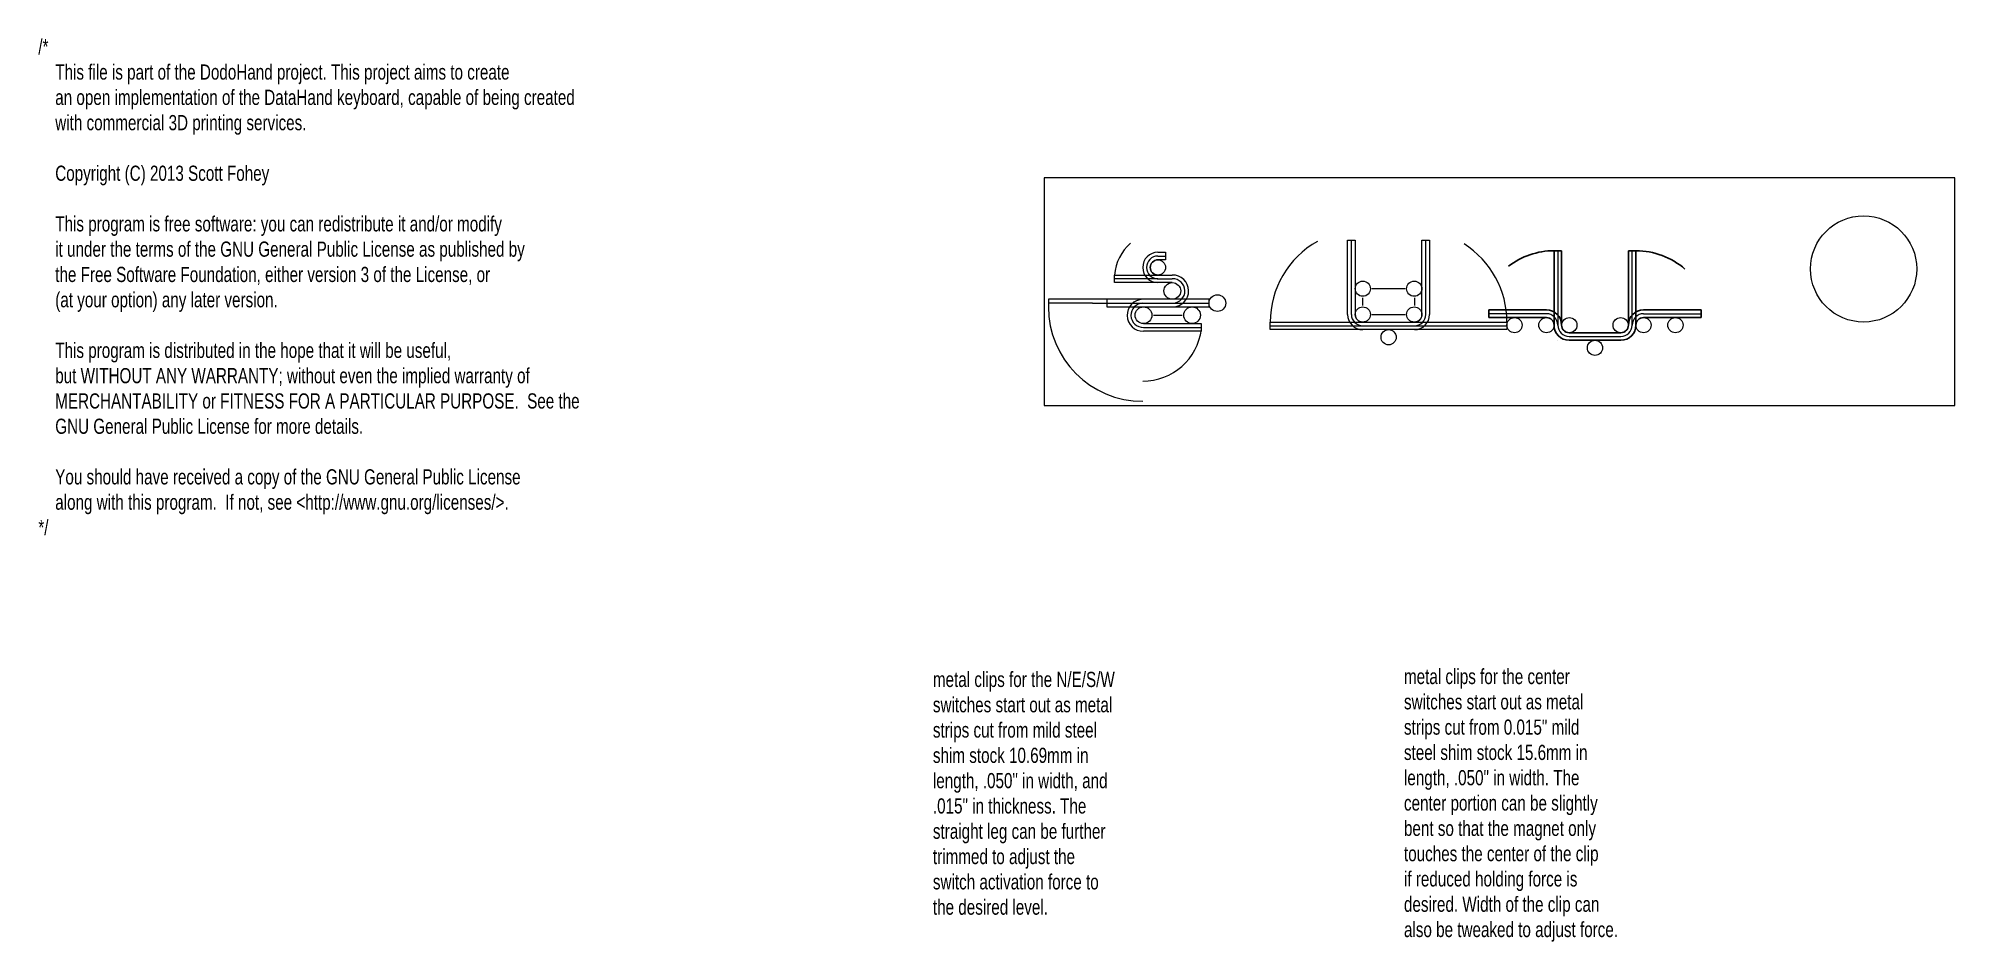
# Model space of a CAD drawing. Header units: millimetres. Extents: x -66 to 60, y -35 to 24.
import ezdxf

# ---------------------------------------------------------------- set-up
doc = ezdxf.new("R2010")
doc.units = ezdxf.units.MM
doc.layers.get('0').update_dxf_attribs({"linetype": 'CONTINUOUS', "lineweight": 0})
for name, color, linetype, lineweight in [('1.0mm_holes', 2, 'CONTINUOUS', 0), ('1.1mm_holes', 7, 'CONTINUOUS', 0), ('dimensions', 5, 'CONTINUOUS', 0), ('guides', 1, 'CONTINUOUS', 0), ('guides_2', 4, 'CONTINUOUS', 0), ('guides_3', 1, 'CONTINUOUS', 0), ('measurements', 3, 'CONTINUOUS', 0), ('title_block', 7, 'CONTINUOUS', 0)]:
    doc.layers.add(name, color=color, linetype=linetype, lineweight=lineweight)
doc.layers.add('guides_4', color=4, linetype='CONTINUOUS')
doc.styles.get("Standard").update_dxf_attribs({"font": 'txt', "width": 0.75})

msp = doc.modelspace()

# ---------------------------------------------------------------- linework, layer by layer
for p, q in [((60, 15), (0, 15)), ((0, 15), (0, 0)), ((60, 0), (60, 15)), ((0, 0), (60, 0))]:
    msp.add_line(p, q)
msp.add_circle((54, 9), 3.5)
at = {"layer": '1.0mm_holes'}
for centre in [(7.5, 9.1), (21, 7.7), (24.39, 7.7), (21, 6), (24.39, 6), (31, 5.3), (33.1, 5.3), (34.61, 5.3), (37.99, 5.3), (39.5, 5.3), (41.6, 5.3), (22.7, 4.5), (36.3, 3.8)]:
    msp.add_circle(centre, 0.5, dxfattribs=at)
at = {"layer": '1.1mm_holes'}
for centre in [(8.45, 7.55), (6.55, 5.95), (9.75, 5.95), (11.4167, 6.75)]:
    msp.add_circle(centre, 0.55, dxfattribs=at)
at = {"layer": 'dimensions'}
for p, q in [((23.8, 7.7), (21.6, 7.7)), ((21, 6.6), (21, 7.1)), ((24.4, 7.1), (24.4, 6.6)), ((7.2, 5.95), (9.1, 5.95)), ((21.6, 6), (23.8, 6))]:
    msp.add_line(p, q, dxfattribs=at)
at = {"layer": 'guides'}
for p, q in [((0.28, 7), (0.28, 6.5)), ((10.8667, 7), (0.28, 7)), ((6.55, 6.5), (10.8667, 6.5)), ((10.8667, 6.5), (10.8667, 7)), ((6.56, 5.4), (10.36, 5.4)), ((10.36, 5.4), (10.36, 4.9)), ((10.36, 4.9), (6.55, 4.9))]:
    msp.add_line(p, q, dxfattribs=at)
for centre, radius, start, end in [((6.5, 6.5), 6.22, 180, 270), ((6.525, 5.95), 1.0503, 91.363928, 271.363928), ((6.5, 5.5), 3.8922, 270, 352.874984), ((0, 0), 0, 0, 0)]:
    msp.add_arc(centre, radius, start, end, dxfattribs=at)
at = {"layer": 'guides_2'}
for p, q in [((7.5, 10.1), (8, 10.1)), ((8, 9.6), (7.5, 9.6)), ((8, 10.1), (8, 9.6)), ((4.65, 8.6), (8.45, 8.6)), ((4.65, 8.1), (4.65, 8.6)), ((8.45, 8.1), (4.65, 8.1)), ((8.45, 7), (4.1333, 7)), ((4.1333, 7), (4.1333, 6.5)), ((4.1333, 6.5), (4.1333, 6.5)), ((4.1333, 6.5), (4.1333, 6.5)), ((4.1333, 6.5), (4.1333, 6.5)), ((4.1333, 6.5), (8.5, 6.5))]:
    msp.add_line(p, q, dxfattribs=at)
for centre, radius, start, end in [((7.7099, 8.3825), 3.0676, 130.934949, 175.934949), ((7.5, 9.1), 1, 90, 270), ((7.5, 9.1), 0.5, 90, 270), ((8.475, 7.55), 1.0503, 271.363928, 91.363928)]:
    msp.add_arc(centre, radius, start, end, dxfattribs=at)
at = {"layer": 'guides_3'}
for p, q in [((20, 6), (20, 10.9)), ((20, 10.9), (20.5, 10.9)), ((20.5, 10.9), (20.5, 6)), ((24.9, 6), (24.9, 10.9)), ((24.9, 10.9), (25.4, 10.9)), ((25.4, 10.9), (25.4, 6)), ((14.9, 5.5), (30.5, 5.5)), ((14.9, 5), (14.9, 5.5)), ((30.5, 5.5), (30.5, 5)), ((30.5, 5), (14.9, 5))]:
    msp.add_line(p, q, dxfattribs=at)
for centre, radius, start, end in [((21, 5.5), 6.1, 119.407189, 180), ((24.4, 5.5), 6.1, 360, 57.528808), ((21, 6), 1, 180, 270), ((21, 6), 0.5, 180, 270), ((24.4, 6), 1, 270, 0), ((24.4, 6), 0.5, 270, 0)]:
    msp.add_arc(centre, radius, start, end, dxfattribs=at)
at = {"layer": 'guides_4'}
for p, q in [((34.1, 10.2), (33.6, 10.2)), ((33.6, 10.2), (33.6, 5.3)), ((34.1, 5.3), (34.1, 10.2)), ((38.5, 5.3), (38.5, 10.2)), ((38.5, 10.2), (39, 10.2)), ((39, 10.2), (39, 5.3)), ((29.3, 5.8), (29.3, 6.3)), ((29.3, 6.3), (33.1, 6.3)), ((33.1, 5.8), (29.3, 5.8)), ((43.3, 6.3), (39.5, 6.3)), ((39.5, 5.8), (43.3, 5.8)), ((43.3, 5.8), (43.3, 6.3)), ((38, 4.8), (34.6, 4.8)), ((34.6, 4.3), (38, 4.3))]:
    msp.add_line(p, q, dxfattribs=at)
for centre, radius, start, end in [((33.6, 5.3), 4.9, 90, 127.775684), ((39, 5.3), 4.9, 48.814075, 90), ((33.1, 5.3), 1, 0, 90), ((33.1, 5.3), 0.5, 0, 90), ((34.6, 5.3), 1, 180, 270), ((34.6, 5.3), 0.5, 180, 270), ((38, 5.3), 0.5, 270, 360), ((38, 5.3), 1, 270, 360), ((39.5, 5.3), 1, 90, 180), ((39.5, 5.3), 0.5, 90, 180)]:
    msp.add_arc(centre, radius, start, end, dxfattribs=at)
at = {"layer": 'measurements'}
for p, q in [((20.25, 6), (20.25, 10.9)), ((25.15, 6), (25.15, 10.9)), ((33.85, 10.2), (33.85, 5.3)), ((38.75, 5.3), (38.75, 10.2)), ((7.5, 9.85), (8, 9.85)), ((7.5, 8.35), (4.65, 8.35)), ((7.45, 8.35), (8.45, 8.35)), ((3.2, 6.75), (0.28, 6.75)), ((6.5, 6.75), (10.8667, 6.75)), ((6.55, 5.15), (10.36, 5.15)), ((14.9, 5.25), (21, 5.25)), ((21, 5.25), (24.4, 5.25)), ((24.4, 5.25), (24.4, 5.25)), ((24.4, 5.25), (30.5, 5.25)), ((33.1, 6.05), (29.3, 6.05)), ((30.5, 5.25), (30.5, 5.25)), ((30.5, 5.25), (30.5, 5.25)), ((30.5, 5.25), (30.5, 5.25)), ((30.5, 5.25), (30.5, 5.25)), ((39.5, 6.05), (43.3, 6.05)), ((33.85, 4.3), (33.85, 4.3)), ((33.85, 4.3), (33.85, 4.3)), ((34.6, 4.55), (38, 4.55))]:
    msp.add_line(p, q, dxfattribs=at)
msp.add_lwpolyline([(3.2, 6.75), (8.5, 6.75), (8.5, 6.75)], dxfattribs=at)
for centre, radius, start, end in [((7.5, 9.1), 0.75, 90, 270), ((8.475, 7.55), 0.8004, 271.789911, 91.789911), ((6.525, 5.95), 0.8004, 91.789911, 271.789911), ((21, 6), 0.75, 180, 270), ((24.4, 6), 0.7503, 270, 360), ((33.1, 5.3), 0.75, 360, 90), ((34.6, 5.3), 0.75, 180, 270), ((38, 5.3), 0.75, 270, 360), ((39.5, 5.3), 0.75, 90, 180)]:
    msp.add_arc(centre, radius, start, end, dxfattribs=at)

# ---------------------------------------------------------------- texts
at = {"layer": 'measurements', "char_height": 1, "width": 100, "attachment_point": 1}
for s, insert in [('metal clips for the N/E/S/W \\Pswitches start out as metal \\Pstrips cut from mild steel \\Pshim stock 10.69mm in \\Plength, .050" in width, and \\P.015" in thickness. The \\Pstraight leg can be further \\Ptrimmed to adjust the \\Pswitch activation force to \\Pthe desired level.', (-7.3262, -17.5442)), ('metal clips for the center\\Pswitches start out as metal \\Pstrips cut from 0.015" mild \\Psteel shim stock 15.6mm in \\Plength, .050" in width. The \\Pcenter portion can be slightly\\Pbent so that the magnet only\\Ptouches the center of the clip\\Pif reduced holding force is \\Pdesired. Width of the clip can\\Palso be tweaked to adjust force.', (23.7136, -17.3514))]:
    msp.add_mtext(s, dxfattribs=dict(at, insert=insert))
at = {"layer": 'title_block', "insert": (-66.2712, 24.1417), "char_height": 1, "width": 100, "attachment_point": 1}
msp.add_mtext('/*\\P    This file is part of the DodoHand project. This project aims to create \\P    an open implementation of the DataHand keyboard, capable of being created\\P    with commercial 3D printing services.\\P\\P    Copyright (C) 2013 Scott Fohey\\P\\P    This program is free software: you can redistribute it and/or modify\\P    it under the terms of the GNU General Public License as published by\\P    the Free Software Foundation, either version 3 of the License, or\\P    (at your option) any later version.\\P\\P    This program is distributed in the hope that it will be useful,\\P    but WITHOUT ANY WARRANTY; without even the implied warranty of\\P    MERCHANTABILITY or FITNESS FOR A PARTICULAR PURPOSE.  See the\\P    GNU General Public License for more details.\\P\\P    You should have received a copy of the GNU General Public License\\P    along with this program.  If not, see <http://www.gnu.org/licenses/>.\\P*/\\P', dxfattribs=at)

doc.saveas('drawing.dxf')
